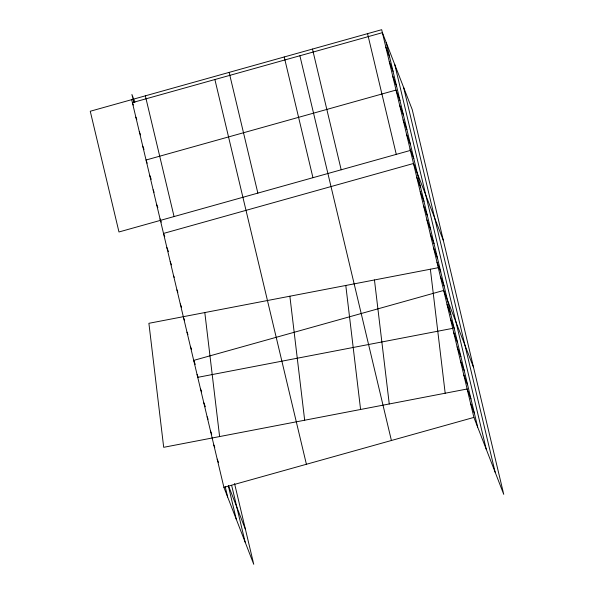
<?xml version="1.0" encoding="UTF-8"?>
<svg xmlns="http://www.w3.org/2000/svg" width="594" height="594" viewBox="0 0 594 594"><rect width="100%" height="100%" fill="white"/><g stroke="black" fill="none" stroke-linecap="round" stroke-linejoin="round"><path stroke-width="0.89" d="M146.05 160.016L396.042 90.065M410.395 150.423L118.971 231.972L90.258 111.249L381.682 29.7L473.901 417.411L503.742 494.349L412.229 109.608L382.388 32.67L132.395 102.621L133.331 105.041M131.69 99.651L223.908 487.362L473.901 417.411M438.29 267.694L148.894 323.307L163.692 447.312L467.144 389.003M197.743 377.346L452.717 328.348M385.848 47.201L389.597 56.883M389.3 61.739L393.057 71.414M392.76 76.27L396.51 85.952M396.22 90.808L399.97 100.483M399.673 105.338L403.43 115.021M403.133 119.877L406.883 129.551M406.586 134.415L410.343 144.09M410.046 148.946L413.803 158.62M443.347 240.414L413.506 163.484L163.513 233.435L164.761 236.657M416.862 177.591L420.611 187.266M420.218 191.699L423.968 201.373M423.567 205.799L427.324 215.481M426.923 219.906L430.68 229.588M430.279 234.014L434.036 243.696M433.635 248.121L437.392 257.803M436.991 262.229L440.748 271.911M440.347 276.336L444.104 286.018M473.544 367.382L443.703 290.444L193.711 360.395L195.278 364.434M447.059 304.551L450.809 314.233M450.415 318.659L454.165 328.341M453.771 332.766L457.521 342.441M457.128 346.874L460.877 356.548M460.484 360.981L464.233 370.656M463.84 375.089L467.589 384.764M467.188 389.196L470.945 398.871M470.545 403.304L474.302 412.979M134.92 102.25L131.913 94.491L133.843 102.591M135.855 117.159L136.791 119.572M139.308 131.69L140.563 134.92M142.768 146.228L144.015 149.45M146.221 160.759L147.163 163.179M149.681 175.297L151.247 179.329M153.141 189.828L154.076 192.248M156.593 204.366L157.848 207.588M160.053 218.896L161.301 222.126M166.869 247.542L168.429 251.574M170.218 261.65L171.473 264.872M173.574 275.757L174.205 277.368M176.93 289.865L177.873 292.285M180.286 303.972L181.541 307.195M183.643 318.08L184.585 320.493M186.999 332.187L187.934 334.6M190.355 346.295L191.61 349.517M197.067 374.502L198.002 376.923M200.423 388.61L201.67 391.84M203.779 402.717L205.338 406.749M207.135 416.825L208.071 419.245M210.491 430.932L211.739 434.162M213.84 445.04L214.783 447.46M228.415 485.513L245.471 529.492M217.196 459.147L218.451 462.377M223.908 487.362L253.749 564.3L234.548 483.553M403.623 87.407L495.136 472.148M394.75 64.546L486.263 449.287M386.145 42.345L477.658 427.086M367.56 33.65L396.28 154.381M312.474 49.064L341.186 169.795M299.888 55.754L391.409 440.496M284.229 56.972L312.949 177.695M229.143 72.386L257.855 193.109M214.894 79.537L306.407 464.278M145.344 95.834L174.064 216.558M231.719 485.677L245.144 542.107M228.304 485.729L236.271 519.238M225.148 486.464L227.665 497.037M430.375 269.216L445.181 393.221M374.458 279.96L389.256 403.972M345.79 285.469L360.588 409.474M289.872 296.22L304.67 420.225M204.811 312.563L219.609 436.568"/></g></svg>
